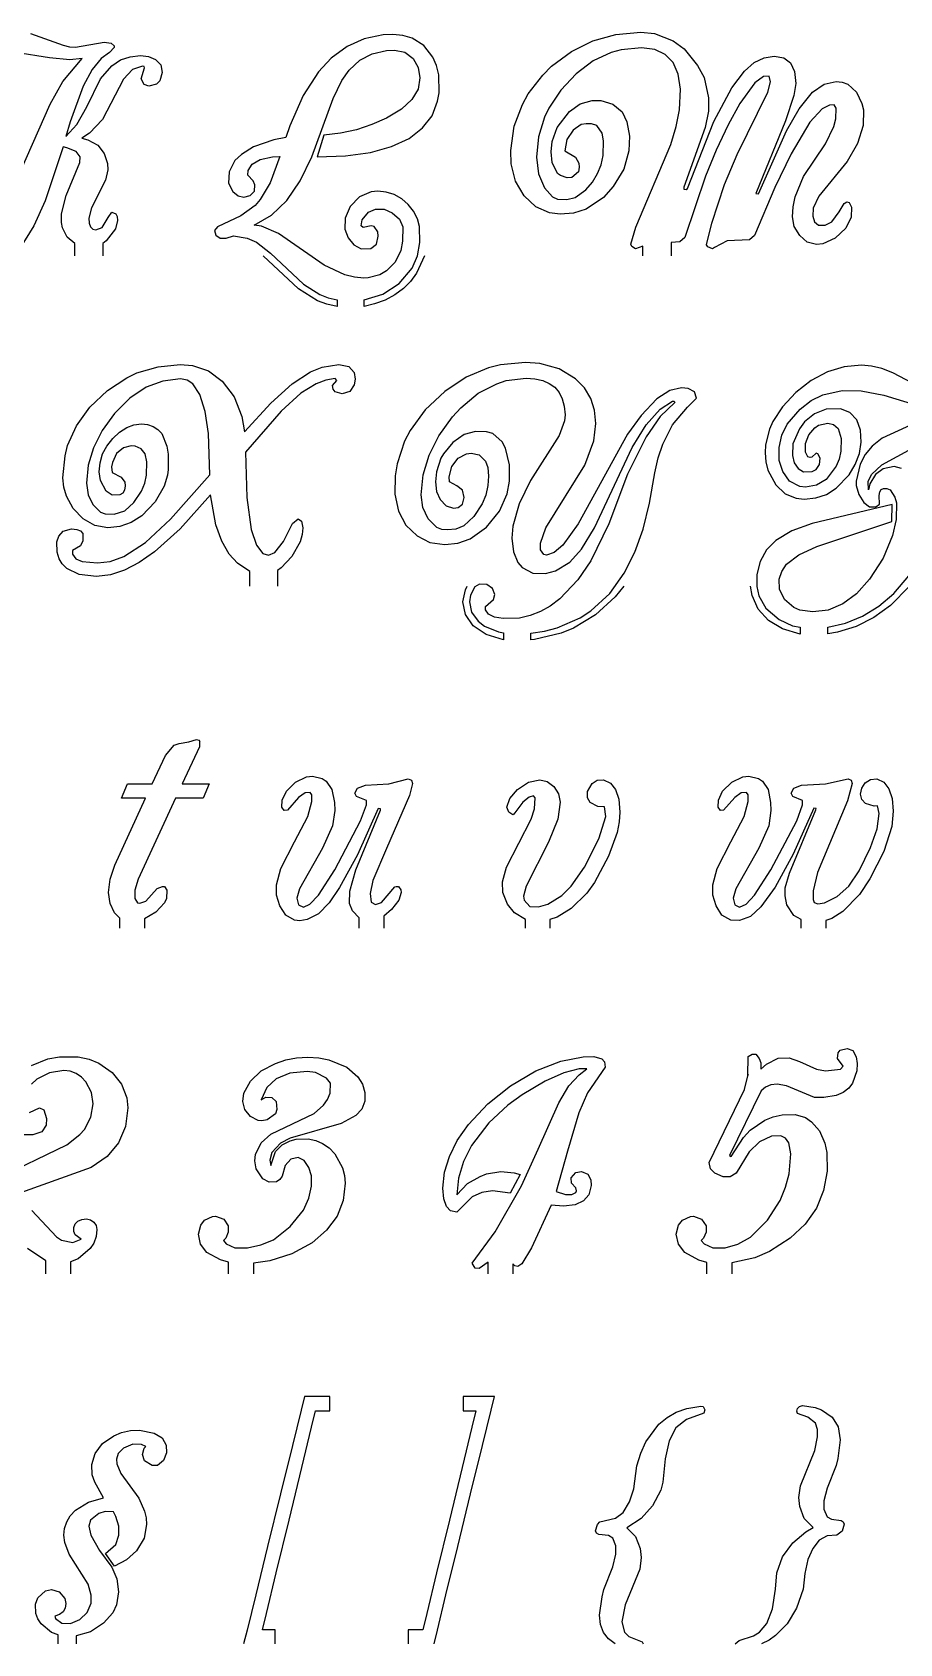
# Model space of a CAD drawing. Extents: x 759 to 2530, y -450 to 67.
# Drawn here: x 1947.9 to 2216.8, y -433.6 to 65.7 of the extents above; entities that cross this region are included whole.
import ezdxf

# ---------------------------------------------------------------- set-up
doc = ezdxf.new("R2010")
doc.units = 0
doc.header["$LTSCALE"] = 10.11836
doc.header["$MEASUREMENT"] = 0

msp = doc.modelspace()

# ---------------------------------------------------------------- linework, layer by layer
at = {"linetype": 'Continuous'}
for points in [[(1947.379566, 65.263422), (1957.497926, 61.620812), (1959.521598, 61.114894), (1961.342902, 61.013711), (1970.247059, 62.632648), (1972.371915, 62.329098), (1973.282567, 61.418445), (1973.282567, 60.912527), (1971.865997, 59.394773), (1969.336407, 57.573468), (1966.503266, 54.133226), (1963.771309, 48.972862), (1959.723965, 37.94385), (1958.307394, 33.390588), (1961.747637, 37.033198), (1964.884328, 42.598296), (1969.13404, 51.198902), (1972.574282, 55.246246), (1975.306239, 57.06755), (1978.240564, 58.079386), (1981.478439, 58.484121), (1984.008029, 58.18057), (1986.132884, 57.269918), (1987.751822, 55.549796), (1988.156556, 53.222574), (1987.448271, 50.5918), (1986.436435, 49.579964), (1984.109212, 48.972862), (1982.591458, 49.47878), (1981.680806, 51.198902), (1982.692642, 54.639144), (1982.591458, 55.043878), (1982.08554, 55.145062), (1979.050032, 54.133226), (1976.216892, 51.097718), (1969.741141, 38.652135), (1965.693797, 34.402424), (1963.265391, 32.88467), (1965.187879, 32.378752), (1968.223387, 30.658631), (1970.247059, 28.129041), (1971.258895, 24.992349), (1971.360079, 23.069861), (1970.651794, 19.831986), (1966.300899, 11.23138), (1965.49143, 8.094688), (1965.592614, 6.47575), (1965.997348, 5.362731), (1966.705633, 4.654446), (1967.616286, 4.452078), (1969.639958, 5.160364), (1971.461262, 8.297055), (1972.574282, 9.915993), (1973.889669, 9.410075), (1974.294403, 8.600606), (1974.395587, 7.386403), (1973.788485, 4.755629), (1970.854161, 1.011836), (1969.842325, 0.202367), (1969.842325, -3.64261)], [(2069.508171, -3.64261), (2066.978581, -9.00534), (2065.157276, -11.53493), (2063.03242, -13.76097), (2060.300463, -15.683458), (2057.264955, -17.302396), (2054.02708, -18.516599), (2050.789205, -19.326068), (2050.789205, -17.201212), (2056.55667, -15.481091), (2061.61585, -12.142032), (2065.663194, -7.386403), (2067.282132, -3.64261), (2068.0916, 0.505918), (2067.990417, 5.463914), (2067.282132, 7.892321), (2066.067928, 10.219544), (2064.448991, 12.344399), (2062.425319, 14.06452), (2060.098096, 15.379907), (2057.66969, 16.088192), (2055.038916, 16.391743), (2053.015244, 16.189376), (2049.372634, 14.671622), (2046.43831, 11.636114), (2044.920556, 8.094688), (2044.819372, 4.654446), (2045.831208, 2.023672), (2047.55133, -0.202367), (2049.878552, -1.41657), (2052.91406, -1.315387), (2054.634182, 0), (2055.1401, 2.52959), (2055.038916, 3.844977), (2053.925896, 5.463914), (2053.015244, 5.666282), (2050.485654, 5.160364), (2049.878552, 5.666282), (2050.182103, 7.58877), (2052.104592, 9.915993), (2054.330631, 10.826645), (2056.961404, 10.826645), (2059.490994, 9.713626), (2061.717034, 7.791137), (2062.830053, 5.362731), (2062.72887, 0.910652), (2062.121768, -1.922488), (2060.401647, -5.565098), (2057.770873, -8.297055), (2055.646018, -9.511258), (2052.003408, -10.421911), (2050.688021, -10.523094), (2047.85488, -10.219544), (2044.819372, -9.511258), (2038.444806, -6.47575), (2024.279102, 3.339059), (2019.017554, 5.565098), (2016.690332, 5.868649), (2022.053062, 9.00534), (2026.808692, 13.558602), (2030.957219, 19.629618), (2034.599829, 27.117205), (2041.176763, 45.127886), (2043.90872, 50.692984), (2046.134759, 53.930859), (2049.473818, 56.966367), (2053.318795, 58.990039), (2057.770873, 60.001875), (2060.19928, 60.103058), (2063.437155, 59.495957), (2065.966745, 57.573468), (2067.585682, 54.740328), (2068.0916, 51.502452), (2067.484499, 48.06221), (2065.56201, 44.824335), (2062.324135, 41.788827), (2057.770873, 39.05687), (2053.217611, 37.033198), (2048.461982, 35.41426), (2043.503986, 34.402424), (2038.343622, 33.795322), (2036.218766, 27.117205), (2045.02174, 27.420756), (2052.812877, 28.432592), (2059.288627, 30.253896), (2064.752542, 32.783486), (2068.901069, 36.021362), (2071.835394, 39.765155), (2073.555515, 44.318417), (2074.061433, 46.848007), (2073.960249, 52.514288), (2073.251964, 55.347429), (2072.037761, 57.978203), (2069.305804, 61.519629), (2065.663194, 63.846852), (2062.830053, 64.65632), (2059.693362, 64.959871), (2056.657854, 64.858688), (2050.789205, 63.644484), (2045.527658, 61.216078), (2040.569661, 57.674652), (2036.623501, 53.424941), (2031.867872, 46.038538), (2027.719344, 36.628463), (2026.505141, 33.087037), (2022.761348, 32.378752), (2016.487964, 30.152713), (2012.744171, 27.82549), (2010.720499, 25.903002), (2009.000378, 22.462759), (2008.798011, 18.921333), (2010.113398, 16.29056), (2011.732335, 14.975173), (2013.55364, 14.570438), (2015.476128, 15.076356), (2016.791515, 16.391743), (2016.892699, 18.415415), (2016.386781, 19.629618), (2014.767843, 21.34974), (2014.869027, 22.867494), (2016.08323, 24.789982), (2018.61282, 26.206552), (2022.356613, 27.016021), (2024.683836, 27.218388), (2021.648328, 19.022517), (2018.61282, 13.862153), (2016.993882, 11.939665), (2012.541804, 8.802973), (2005.357768, 5.362731), (2004.447116, 4.249711), (2004.85185, 2.833141), (2006.167237, 1.922488), (2007.988542, 1.821305), (2010.315765, 2.630774), (2014.565476, 1.922488), (2017.398617, 0.607102), (2021.749512, -2.731957), (2031.969055, -12.344399), (2037.028235, -15.582274), (2039.659009, -16.59411), (2042.390966, -17.201212), (2042.390966, -19.326068), (2039.254274, -18.617782), (2036.31995, -17.504763), (2030.451301, -13.862153), (2019.523472, -3.64261)], [(2137.199999, -3.64261), (2137.199999, -0.607102), (2134.872776, -1.41657), (2133.759757, -0.708285), (2133.456206, 0), (2134.97396, 5.261547), (2145.800605, 30.860998), (2147.520726, 36.426096), (2148.532562, 41.58646), (2148.836113, 48.06221), (2148.127828, 52.716656), (2146.50889, 56.258082), (2144.080484, 58.787672), (2140.842609, 60.305426), (2136.694081, 60.811344), (2130.420698, 60.204242), (2127.38519, 59.394773), (2121.718908, 56.764), (2116.457361, 52.817839), (2111.701732, 47.758659), (2108.059122, 42.193561), (2106.642552, 39.36042), (2104.821247, 33.289404), (2104.214146, 26.914838), (2104.821247, 21.754474), (2106.642552, 17.504763), (2109.172142, 14.671622), (2110.689896, 13.963337), (2113.62422, 13.862153), (2116.15381, 14.469255), (2119.492869, 16.796478), (2121.516541, 19.224884), (2123.135479, 21.855658), (2124.248498, 24.587615), (2124.8556, 27.521939), (2124.956784, 31.974018), (2124.552049, 34.402424), (2122.933112, 36.729647), (2121.21299, 37.336748), (2119.594053, 37.336748), (2118.076299, 37.033198), (2115.546709, 35.313076), (2113.62422, 32.479936), (2113.017119, 28.93851), (2116.254994, 26.914838), (2117.368014, 25.093533), (2117.469197, 23.87933), (2117.26683, 22.462759), (2115.141974, 20.641454), (2113.725404, 20.540271), (2111.600548, 21.248556), (2110.689896, 21.855658), (2109.070958, 25.2959), (2108.767408, 28.634959), (2109.070958, 31.77165), (2110.588712, 36.122545), (2114.433689, 41.080542), (2117.772748, 43.508948), (2121.415358, 44.520784), (2124.147315, 44.520784), (2127.891108, 43.407764), (2130.724249, 40.979358), (2132.242003, 37.94385), (2133.051472, 33.491772), (2132.849104, 28.93851), (2131.230167, 23.272228), (2127.992292, 17.909497), (2124.956784, 14.469255), (2119.594053, 10.826645), (2115.647892, 9.612442), (2111.499365, 9.308891), (2108.26149, 9.713626), (2104.011778, 11.53493), (2100.369169, 14.975173), (2097.738395, 19.528435), (2096.321825, 24.891166), (2096.220641, 29.039693), (2097.333661, 36.52728), (2099.863251, 43.306581), (2101.583372, 46.544456), (2106.136634, 52.413105), (2108.868591, 55.145062), (2115.040791, 59.698324), (2121.617725, 63.037383), (2128.80176, 64.959871), (2136.491714, 65.668156), (2140.741425, 65.263422), (2146.50889, 63.037383), (2149.949133, 60.507793), (2154.09766, 55.347429), (2156.121332, 51.603636), (2157.537903, 45.330253), (2157.537903, 41.181725), (2156.424883, 36.122545), (2149.847949, 17.70713), (2149.847949, 17.100028), (2150.556234, 16.897661), (2150.960969, 17.302396), (2159.15684, 38.045034), (2164.721938, 48.466944), (2168.668099, 53.627308), (2171.703607, 56.258082), (2174.739115, 57.775836), (2177.875806, 58.281754), (2180.810131, 57.775836), (2182.934986, 56.156898), (2184.14919, 53.526124), (2184.553924, 49.782331), (2183.946822, 46.038538), (2181.417232, 38.247401), (2172.209525, 15.683458), (2173.018994, 15.582274), (2181.720783, 35.110709), (2185.56576, 41.89001), (2189.714288, 47.050374), (2193.356897, 49.579964), (2197.10069, 50.389433), (2198.921995, 50.187066), (2200.642116, 49.579964), (2203.374074, 47.050374), (2204.993011, 43.610132), (2205.498929, 41.58646), (2205.397746, 36.729647), (2203.677624, 31.164549), (2200.439749, 25.599451), (2191.73796, 14.873989), (2189.916655, 11.130196), (2189.815471, 8.70179), (2190.321389, 6.880485), (2191.636776, 5.868649), (2193.660448, 5.868649), (2195.68412, 6.880485), (2198.011343, 10.017176), (2199.529097, 12.64795), (2200.338566, 13.153868), (2201.046851, 12.951501), (2201.85632, 11.433747), (2201.755136, 8.398239), (2200.035015, 4.957996), (2196.79714, 1.821305), (2192.952163, 0.101184), (2190.928491, -0.101184), (2188.09535, 0.607102), (2185.768127, 2.731957), (2184.048006, 5.463914), (2183.542088, 8.499422), (2183.744455, 11.53493), (2184.351557, 14.671622), (2186.98233, 20.945005), (2193.761632, 31.063365), (2196.392405, 36.426096), (2196.999507, 38.854502), (2197.10069, 42.092378), (2196.493589, 43.205397), (2194.975835, 43.104214), (2192.749796, 41.89001), (2188.904819, 37.842666), (2183.137354, 28.027857), (2178.078174, 17.605946), (2171.80479, 2.731957), (2170.185853, 1.315387), (2163.305368, 1.011836), (2159.359208, -1.011836), (2158.752106, -1.41657), (2157.335536, -0.809469), (2156.930801, -0.202367), (2158.549739, 6.47575), (2162.495899, 18.516599), (2166.340876, 27.82549), (2175.852134, 47.050374), (2176.762787, 50.288249), (2176.256869, 52.00837), (2174.536748, 51.907187), (2171.905974, 49.984698), (2167.251528, 43.610132), (2163.608919, 36.932014), (2159.865126, 29.140877), (2156.526067, 21.046189), (2150.1515, 2.124856), (2148.633746, 0.708285), (2145.901789, 0.505918), (2145.901789, -3.64261)], [(1944.546425, 23.069861), (1953.450582, 43.407764), (1957.396742, 50.389433), (1963.366574, 57.573468), (1959.622781, 57.06755), (1953.248214, 57.775836), (1942.826304, 59.394773)], [(1961.140535, -3.64261), (1961.140535, 0.202367), (1958.813312, 2.226039), (1957.295558, 5.05918), (1956.992008, 6.678118), (1956.992008, 9.410075), (1958.408578, 15.076356), (1962.658289, 25.2959), (1962.759473, 27.117205), (1961.54527, 28.736142), (1958.712129, 29.849162), (1957.497926, 30.152713), (1951.932828, 13.457419), (1948.391402, 5.666282), (1943.939323, -1.618938)], [(2015.374945, -105.939229), (2015.374945, -101.385967), (2011.529968, -98.856377), (2009.000378, -96.023236), (2006.673155, -91.975892), (2004.85185, -86.916712), (2003.232913, -77.607821), (1993.822838, -88.130916), (1985.829334, -95.314951), (1981.073704, -98.65401), (1976.520442, -100.981233), (1972.169548, -102.397803), (1967.818653, -102.903721), (1962.455922, -102.29662), (1958.610945, -100.475315), (1957.194375, -99.058744), (1956.283722, -97.439807), (1955.676621, -95.416135), (1955.575437, -92.17826), (1956.182539, -90.458138), (1957.497926, -88.940384), (1960.128699, -88.130916), (1961.747637, -88.333283), (1962.860656, -88.839201), (1963.568942, -89.64867), (1963.670125, -91.874709), (1962.860656, -93.392463), (1960.43225, -94.910217), (1960.43225, -96.023236), (1961.444086, -97.439807), (1963.366574, -98.249276), (1968.122204, -98.755194), (1972.068364, -98.249276), (1976.318075, -96.731522), (1982.996193, -92.380627), (1990.78733, -85.196591), (2002.929362, -71.435622), (2002.524628, -58.686488), (2001.512792, -51.806003), (1999.893854, -46.544456), (1997.667815, -43.306581), (1995.947694, -42.092378), (1993.924022, -41.687643), (1988.460107, -42.395928), (1983.19856, -44.318417), (1978.13938, -47.657476), (1973.484934, -52.413105), (1969.639958, -57.674652), (1966.908, -63.037383), (1965.289063, -68.501297), (1964.783145, -74.066395), (1965.289063, -77.607821), (1966.705633, -80.643329), (1969.13404, -82.970552), (1970.55061, -83.577654), (1973.282567, -83.678837), (1976.621626, -82.565818), (1979.454767, -80.036228), (1981.78199, -76.494802), (1982.793826, -74.066395), (1983.400927, -71.536805), (1983.502111, -67.388278), (1982.895009, -64.959871), (1981.680806, -63.340934), (1979.859501, -62.531465), (1978.645298, -62.430281), (1976.216892, -63.037383), (1974.092036, -64.858688), (1972.776649, -67.590645), (1972.473098, -69.007215), (1972.675466, -70.727336), (1975.508606, -72.143907), (1976.621626, -73.762844), (1976.72281, -74.875864), (1976.520442, -76.191251), (1976.014524, -77.101903), (1975.103872, -77.607821), (1972.675466, -77.709005), (1970.854161, -76.494802), (1969.13404, -73.155743), (1968.729305, -70.524969), (1969.032856, -67.691828), (1969.741141, -64.959871), (1971.056528, -62.531465), (1972.877833, -60.204242), (1975.002688, -58.18057), (1977.228728, -56.764), (1979.454767, -55.954531), (1981.78199, -55.65098), (1983.704478, -55.853347), (1985.424599, -56.460449), (1986.84117, -57.371101), (1988.055373, -58.686488), (1989.67431, -62.531465), (1990.079045, -65.061055), (1990.079045, -69.816684), (1989.876678, -71.536805), (1988.864842, -74.977048), (1986.031701, -79.83386), (1981.883173, -84.184755), (1978.645298, -86.208427), (1975.103872, -87.42263), (1971.360079, -87.827365), (1967.312735, -87.11908), (1963.771309, -85.095408), (1960.634617, -81.857532), (1958.509762, -78.012556), (1957.700293, -75.280598), (1957.396742, -72.346274), (1958.105027, -65.566973), (1958.914496, -62.329098), (1961.646453, -56.258082), (1965.794981, -50.490616), (1971.258895, -45.330253), (1977.228728, -41.384092), (1980.365419, -39.866338), (1986.942353, -37.94385), (1993.822838, -37.235565), (1997.566631, -37.539116), (2002.524628, -39.259237), (2006.774339, -42.395928), (2010.518132, -47.252741), (2012.845355, -53.323757), (2013.756007, -58.079386), (2021.850695, -49.276413), (2028.528813, -43.306581), (2034.195094, -39.562788), (2037.837704, -38.045034), (2042.998068, -37.235565), (2046.033576, -37.842666), (2047.753697, -39.765155), (2048.057248, -41.788827), (2047.753697, -43.610132), (2046.337126, -45.633804), (2044.009904, -46.342089), (2041.783864, -45.734987), (2041.176763, -44.925518), (2040.974396, -43.812499), (2042.289782, -42.193561), (2041.783864, -41.58646), (2038.950724, -42.092378), (2035.915216, -43.205397), (2031.159586, -46.139722), (2025.08857, -51.70482), (2014.059558, -64.453953), (2014.464292, -78.41729), (2015.779679, -88.333283), (2017.398617, -93.190096), (2019.422289, -95.820869), (2021.14241, -96.326787), (2023.166082, -95.517318), (2025.796856, -92.077076), (2028.629996, -86.511978), (2030.350118, -85.095408), (2031.361954, -85.803693), (2031.766688, -87.827365), (2031.564321, -89.95222), (2030.957219, -92.17826), (2028.427629, -96.731522), (2025.08857, -100.272948), (2023.975551, -101.082416), (2023.975551, -105.939229)], [(2131.230167, -105.939229), (2128.599393, -109.278288), (2122.528377, -114.843386), (2115.647892, -118.991914), (2111.802916, -120.509668), (2103.607044, -122.432156), (2102.494024, -122.53334), (2102.494024, -120.509668), (2106.642552, -119.902566), (2110.588712, -118.89073), (2117.772748, -115.754038), (2121.010623, -113.629183), (2126.879272, -108.165268), (2131.33135, -101.891885), (2134.670409, -95.416135), (2137.301183, -88.232099), (2139.223671, -80.238595), (2140.842609, -70.82852), (2141.955628, -66.174074), (2143.372199, -61.924363), (2146.306523, -55.954531), (2150.960969, -50.490616), (2153.79411, -47.657476), (2153.187008, -45.734987), (2151.163336, -44.723151), (2149.139664, -44.520784), (2145.497054, -45.330253), (2141.44971, -47.859843), (2136.592898, -53.020206), (2132.44437, -58.888855), (2117.165646, -86.613162), (2112.410017, -93.190096), (2109.67806, -95.517318), (2107.350837, -96.326787), (2106.440185, -96.12442), (2105.428349, -94.70785), (2105.428349, -92.582994), (2107.14847, -87.827365), (2119.189318, -68.501297), (2122.022459, -60.912527), (2122.629561, -55.549796), (2122.224826, -51.401269), (2121.010623, -47.758659), (2119.088135, -44.520784), (2116.254994, -41.687643), (2111.195814, -38.652135), (2105.225982, -36.932014), (2100.773903, -36.628463), (2093.08395, -37.336748), (2089.340156, -38.247401), (2082.358488, -41.181725), (2075.781554, -45.633804), (2069.710538, -51.300085), (2065.056092, -57.674652), (2063.335971, -61.013711), (2061.008748, -67.995379), (2060.401647, -71.739172), (2060.300463, -77.405454), (2061.413483, -82.667001), (2063.740706, -87.017896), (2067.180948, -90.356955), (2071.127108, -92.380627), (2075.781554, -92.987728), (2079.828898, -92.582994), (2083.673875, -91.267607), (2088.733055, -87.624998), (2092.780399, -82.667001), (2095.107622, -77.30427), (2095.815907, -73.459294), (2095.815907, -68.29893), (2094.601704, -63.138566), (2093.589868, -61.216078), (2090.655543, -58.686488), (2088.733055, -58.079386), (2085.292812, -57.978203), (2081.751386, -58.990039), (2078.311144, -61.418445), (2075.37682, -64.959871), (2074.567351, -66.275258), (2073.251964, -70.524969), (2072.948413, -73.661661), (2073.251964, -76.595985), (2074.364984, -79.125575), (2076.186288, -81.048064), (2078.513511, -81.756349), (2079.930082, -81.553982), (2081.245468, -80.542146), (2081.751386, -78.41729), (2081.245468, -76.191251), (2079.525347, -74.875864), (2077.198124, -73.661661), (2077.096941, -72.042723), (2078.007593, -68.906032), (2079.930082, -66.275258), (2082.560855, -64.959871), (2083.977426, -64.757504), (2086.405832, -65.263422), (2088.429504, -67.18591), (2089.137789, -69.209582), (2089.340156, -71.840356), (2089.137789, -74.77468), (2088.530688, -77.709005), (2087.417668, -80.440962), (2084.786894, -84.387122), (2081.650203, -87.220263), (2079.221796, -88.232099), (2076.591023, -88.53565), (2074.870902, -88.333283), (2073.353148, -87.726181), (2070.62119, -85.095408), (2069.002253, -81.553982), (2068.496335, -77.607821), (2069.103436, -71.435622), (2070.924741, -65.364606), (2073.960249, -59.394773), (2078.20996, -53.526124), (2080.73955, -50.692984), (2086.102281, -46.139722), (2091.869746, -43.205397), (2094.804071, -42.193561), (2100.97627, -41.485276), (2103.708228, -41.687643), (2106.136634, -42.193561), (2108.160306, -43.104214), (2109.880427, -44.318417), (2111.195814, -45.937354), (2112.20765, -47.859843), (2112.814752, -50.187066), (2113.118302, -52.817839), (2112.915935, -54.740328), (2111.195814, -59.29359), (2102.392841, -73.155743), (2098.851415, -80.440962), (2096.827743, -87.321447), (2096.524192, -91.06524), (2097.03011, -95.314951), (2098.44668, -98.65401), (2099.762067, -100.171764), (2103.101126, -101.891885), (2106.946103, -101.993069), (2110.082794, -101.1836), (2114.534873, -98.451643), (2118.177482, -94.505482), (2122.224826, -87.827365), (2133.86094, -62.936199), (2138.211835, -55.954531), (2142.56273, -51.097718), (2146.306523, -48.669312), (2146.913625, -48.669312), (2147.115992, -49.074046), (2142.56273, -53.424941), (2138.211835, -59.698324), (2132.44437, -71.233254), (2126.575721, -86.613162), (2121.010623, -98.046908), (2116.963279, -104.016741), (2111.398181, -109.88539), (2108.463857, -112.111429), (2105.428349, -113.83155), (2102.291657, -115.045753), (2098.952598, -115.855222), (2093.893418, -115.956406), (2091.161461, -115.551671), (2089.340156, -114.641019), (2088.429504, -113.224448), (2088.429504, -112.212612), (2090.85791, -110.087757), (2091.262645, -108.468819), (2090.55436, -106.647514), (2088.834238, -105.433311), (2086.507016, -105.332128), (2085.090445, -106.141596), (2083.775058, -108.77237), (2083.471508, -110.796042), (2084.078609, -114.033917), (2086.102281, -116.765874), (2088.125953, -118.283628), (2092.476848, -120.104933), (2093.994602, -120.408484), (2093.994602, -122.53334), (2088.631871, -120.914402), (2084.584527, -118.182445), (2082.156121, -114.742202), (2081.346652, -110.796042), (2082.156121, -107.052249), (2082.763222, -105.939229)], [(2222.902508, -44.217233), (2214.605453, -39.866338), (2211.266394, -38.550952), (2208.028519, -37.741483), (2204.891828, -37.437932), (2199.529097, -37.94385), (2194.368733, -39.562788), (2189.309553, -42.193561), (2184.553924, -45.937354), (2180.405396, -50.389433), (2177.471072, -54.942695), (2176.358052, -57.269918), (2175.143849, -62.12673), (2175.042666, -64.65632), (2175.245033, -67.388278), (2175.852134, -70.019051), (2178.381724, -74.572313), (2181.214865, -77.30427), (2184.655108, -78.720841), (2187.184698, -79.024392), (2190.726124, -78.619657), (2194.065182, -77.506638), (2197.10069, -75.584149), (2201.046851, -71.435622), (2202.969339, -68.197746), (2204.284726, -64.858688), (2204.790644, -61.317262), (2204.588277, -57.573468), (2203.475257, -54.436777), (2201.350402, -52.109554), (2198.416077, -50.996534), (2193.963999, -51.097718), (2190.321389, -52.514288), (2187.285881, -55.043878), (2185.666944, -57.168734), (2183.643272, -61.82318), (2183.542088, -65.465789), (2184.048006, -67.691828), (2185.262209, -69.513133), (2186.98233, -70.524969), (2189.613104, -70.423786), (2190.827307, -69.816684), (2191.940327, -68.197746), (2192.142694, -66.275258), (2191.434409, -64.959871), (2190.827307, -64.757504), (2189.51192, -65.971707), (2189.006002, -66.072891), (2188.297717, -65.870524), (2187.589432, -64.453953), (2187.589432, -61.721996), (2188.601268, -59.091222), (2190.422573, -56.865183), (2191.636776, -56.055714), (2194.469917, -55.448613), (2196.291222, -55.853347), (2197.707792, -57.06755), (2198.618444, -60.204242), (2198.517261, -64.150402), (2198.011343, -66.578809), (2197.10069, -68.804848), (2193.963999, -72.852192), (2190.928491, -74.673497), (2187.589432, -75.280598), (2185.768127, -75.078231), (2182.631436, -73.459294), (2180.50658, -70.423786), (2179.39356, -66.983543), (2179.39356, -62.936199), (2180.203029, -59.192406), (2181.92315, -55.752164), (2185.869311, -51.097718), (2189.309553, -48.466944), (2192.952163, -46.64564), (2198.921995, -45.330253), (2204.790644, -45.431436), (2211.873496, -46.746823), (2221.688305, -49.782331)], [(2227.354587, -52.716656), (2211.367578, -60.103058), (2208.230886, -62.531465), (2206.004847, -65.162238), (2204.487093, -68.096563), (2203.27289, -73.35811), (2203.27289, -74.77468), (2204.082359, -77.506638), (2205.600113, -80.036228), (2207.421418, -81.351614), (2209.343906, -81.351614), (2210.456926, -80.542146), (2210.355742, -77.810188), (2210.558109, -76.697169), (2211.064027, -75.988884), (2211.772312, -75.685333), (2212.784148, -75.685333), (2213.795984, -76.090067), (2215.212555, -78.316106), (2215.718473, -80.137411), (2215.617289, -85.297775), (2214.50427, -90.255771), (2211.671129, -97.23744), (2207.421418, -103.814374), (2203.374074, -108.266452), (2199.124362, -111.403144), (2194.5711, -113.325632), (2189.815471, -113.932734), (2185.768127, -113.325632), (2183.946822, -112.516163), (2181.012498, -110.087757), (2179.494744, -106.849882), (2179.39356, -103.814374), (2180.203029, -101.385967), (2181.720783, -99.159928), (2185.464576, -96.225604), (2191.029674, -93.696014), (2214.301902, -85.904876), (2214.403086, -80.643329), (2189.613104, -86.511978), (2183.339721, -88.839201), (2178.381724, -91.773525), (2175.4474, -94.70785), (2173.524912, -98.249276), (2172.513076, -102.29662), (2172.513076, -106.040413), (2173.120177, -108.974737), (2175.245033, -112.71853), (2179.39356, -116.259956), (2183.542088, -118.182445), (2185.869311, -118.688363), (2185.869311, -120.813218), (2180.405396, -119.194281), (2176.054502, -116.563507), (2172.91781, -113.022081), (2170.995322, -108.873554), (2170.489404, -105.939229)], [(2217.33741, -69.513133), (2215.010188, -68.906032), (2211.671129, -69.614317), (2209.242722, -71.334438), (2207.522601, -74.268762), (2207.117867, -76.090067), (2207.016683, -73.560477), (2208.028519, -71.334438), (2211.266394, -68.29893), (2229.074708, -58.686488)], [(2219.765817, -105.939229), (2213.897168, -111.909062), (2208.736804, -115.652855), (2203.27289, -118.384812), (2197.505425, -120.206117), (2194.469917, -120.712035), (2194.469917, -118.587179), (2199.933831, -117.372976), (2205.195378, -115.24812), (2210.254558, -112.111429), (2214.909004, -108.165268), (2219.56345, -102.701354)], [(1975.103872, -211.878458), (1975.103872, -208.741767), (1973.383751, -207.122829), (1972.068364, -204.289688), (1971.562446, -200.849446), (1972.068364, -196.700918), (1973.586118, -192.350024), (1982.996193, -171.607386), (1975.60979, -171.607386), (1977.431095, -167.155307), (1985.121048, -167.155307), (1989.269576, -158.352334), (1991.90035, -155.215642), (1993.519287, -154.709724), (1996.453612, -154.203806), (1998.882018, -153.394338), (1999.590303, -153.596705), (1999.893854, -154.102623), (1999.79267, -154.102623), (1999.79267, -155.72156), (1994.42994, -167.155307), (2002.726995, -167.155307), (2000.90569, -171.607386), (1992.305084, -171.607386), (1980.770154, -196.700918), (1979.758318, -200.141161), (1979.758318, -202.670751), (1980.567786, -203.986138), (1981.276072, -204.188505), (1983.097376, -203.48022), (1986.638802, -199.635243), (1988.25774, -198.926958), (1988.966025, -199.028141), (1989.67431, -200.141161), (1989.573127, -202.670751), (1988.966025, -204.087321), (1986.234068, -206.920462), (1982.692642, -208.944134), (1982.692642, -211.878458)], [(2049.271451, -211.878458), (2049.271451, -208.640583), (2047.146595, -206.515728), (2046.235943, -204.289688), (2046.337126, -200.444712), (2048.259615, -193.766594), (2055.848385, -175.351179), (2055.848385, -174.946444), (2055.1401, -174.845261), (2048.765533, -189.213332), (2043.200435, -199.331692), (2039.96256, -204.087321), (2036.623501, -207.42638), (2033.183258, -209.247685), (2030.856036, -209.652419), (2029.237098, -209.450052), (2026.505141, -207.831114), (2024.683836, -204.997974), (2023.672, -201.658915), (2023.672, -198.42104), (2024.987387, -193.36186), (2029.237098, -185.165988), (2033.385626, -177.273667), (2034.599829, -172.619222), (2034.599829, -170.59555), (2034.093911, -169.887264), (2032.474973, -169.988448), (2030.451301, -171.405018), (2027.011059, -175.351179), (2025.999223, -175.452362), (2025.290938, -174.440526), (2025.392121, -172.214487), (2026.707508, -169.48253), (2029.540649, -166.649389), (2032.980891, -165.030452), (2034.802196, -164.828084), (2037.837704, -165.53637), (2039.051907, -166.345838), (2040.772028, -168.976612), (2041.581497, -172.922772), (2041.682681, -175.452362), (2040.974396, -180.207992), (2037.938888, -187.088476), (2030.754852, -199.736426), (2029.945383, -202.569567), (2030.451301, -204.694423), (2031.969055, -205.402708), (2033.992727, -204.492056), (2036.623501, -201.658915), (2041.682681, -193.766594), (2049.676185, -178.589054), (2051.49749, -173.631058), (2051.49749, -172.315671), (2048.461982, -171.101468), (2047.956064, -170.089632), (2048.765533, -168.470694), (2051.193939, -167.560042), (2058.479158, -167.155307), (2064.448991, -165.637553), (2065.460827, -166.042288), (2065.764378, -167.054124), (2064.853725, -170.797917), (2057.770873, -187.18966), (2053.521162, -197.105653), (2052.61051, -201.152997), (2053.015244, -203.78377), (2054.330631, -204.593239), (2056.151936, -203.884954), (2060.300463, -199.129325), (2060.705198, -198.926958), (2061.413483, -199.028141), (2062.121768, -200.039977), (2062.222952, -200.849446), (2061.514666, -203.176669), (2059.288627, -206.110993), (2056.860221, -208.134665), (2056.860221, -211.878458)], [(2100.773903, -211.878458), (2100.773903, -209.247685), (2097.434844, -207.122829), (2095.208805, -204.492056), (2093.792235, -200.849446), (2093.691051, -197.510387), (2094.905254, -192.957125), (2098.750231, -185.570722), (2102.595208, -178.083136), (2103.607044, -174.946444), (2103.809411, -171.506202), (2103.303493, -170.8991), (2101.886923, -171.303835), (2099.964434, -172.821589), (2097.232477, -176.565382), (2096.827743, -176.767749), (2095.61354, -175.95828), (2095.006438, -174.440526), (2095.91709, -171.708569), (2098.345497, -168.875428), (2101.684556, -166.649389), (2105.225982, -165.941104), (2107.553204, -166.447022), (2109.576876, -167.964776), (2110.993447, -170.291999), (2111.499365, -172.821589), (2110.79108, -178.083136), (2107.957939, -185.267172), (2100.97627, -198.825774), (2100.166802, -201.962466), (2100.369169, -203.176669), (2102.08929, -205.200341), (2104.821247, -205.301524), (2107.755572, -204.492056), (2112.005283, -201.760098), (2114.939607, -198.825774), (2119.088135, -192.957125), (2123.540213, -184.255336), (2125.665069, -177.273667), (2125.260334, -174.339343), (2123.236662, -174.238159), (2120.808256, -172.922772), (2119.998787, -171.506202), (2119.998787, -169.583714), (2121.415358, -167.054124), (2123.034295, -166.042288), (2124.956784, -165.941104), (2127.182823, -166.95294), (2128.700577, -168.875428), (2129.712413, -171.910936), (2130.015964, -175.95828), (2129.813596, -178.993788), (2129.206495, -182.231664), (2126.474538, -189.618066), (2122.224826, -197.712754), (2119.79642, -201.051813), (2114.939607, -205.807442), (2110.588712, -208.438216), (2108.362673, -209.247685), (2108.362673, -211.878458)], [(2186.172862, -211.878458), (2186.172862, -209.247685), (2183.946822, -207.932298), (2181.821967, -204.694423), (2181.214865, -201.861282), (2181.214865, -199.432876), (2182.631436, -194.879614), (2190.726124, -175.249995), (2190.827307, -174.845261), (2190.119022, -174.744077), (2183.744455, -189.010965), (2178.179357, -199.230508), (2173.727279, -205.301524), (2170.489404, -208.235849), (2167.150345, -209.551236), (2164.418388, -209.450052), (2161.68643, -207.831114), (2159.865126, -204.997974), (2158.85329, -201.658915), (2158.85329, -198.42104), (2160.168676, -193.36186), (2164.418388, -185.165988), (2168.566915, -177.273667), (2169.781118, -172.619222), (2169.781118, -170.59555), (2169.2752, -169.887264), (2167.656263, -169.988448), (2165.632591, -171.405018), (2162.192348, -175.351179), (2161.180512, -175.452362), (2160.472227, -174.440526), (2160.573411, -172.214487), (2161.888798, -169.48253), (2164.721938, -166.649389), (2168.162181, -165.030452), (2169.983486, -164.828084), (2173.018994, -165.53637), (2174.233197, -166.345838), (2175.953318, -168.976612), (2176.762787, -172.922772), (2176.86397, -175.452362), (2176.155685, -180.207992), (2173.120177, -187.088476), (2165.936142, -199.736426), (2165.126673, -202.569567), (2165.632591, -204.694423), (2167.150345, -205.402708), (2169.174017, -204.492056), (2171.80479, -201.658915), (2176.86397, -193.766594), (2184.857475, -178.589054), (2186.67878, -173.631058), (2186.67878, -172.315671), (2183.643272, -171.101468), (2183.137354, -170.089632), (2183.946822, -168.470694), (2186.375229, -167.560042), (2193.761632, -167.155307), (2200.7433, -165.637553), (2201.755136, -166.042288), (2202.058687, -167.054124), (2200.540933, -172.416854), (2191.333225, -194.677246), (2189.916655, -200.343528), (2189.916655, -202.974302), (2190.220206, -203.884954), (2191.434409, -204.390872), (2193.458081, -203.986138), (2197.404241, -202.063649), (2200.945667, -198.825774), (2204.183542, -194.171328), (2207.724968, -186.886109), (2209.74864, -181.118644), (2210.355742, -176.363015), (2209.849824, -174.035792), (2208.837988, -174.136976), (2206.207214, -173.226323), (2204.993011, -172.01212), (2204.588277, -170.393182), (2204.993011, -168.470694), (2206.106031, -166.851756), (2207.724968, -165.83992), (2209.647457, -165.637553), (2211.873496, -166.649389), (2213.39125, -168.673061), (2214.403086, -171.708569), (2214.706637, -175.65473), (2214.301902, -180.410359), (2211.873496, -188.100312), (2207.522601, -196.599735), (2204.284726, -201.456548), (2199.124362, -206.718095), (2195.68412, -208.84295), (2193.862815, -209.551236), (2193.862815, -211.878458)], [(2157.031985, -318.930707), (2157.031985, -315.490465), (2154.502395, -314.78218), (2150.1515, -312.353773), (2148.229012, -309.824183), (2147.520726, -306.687492), (2148.229012, -303.854351), (2149.443215, -302.336597), (2151.972805, -301.223577), (2152.883457, -301.122394), (2155.311864, -302.033046), (2156.829618, -304.056718), (2156.829618, -306.08039), (2155.918965, -307.901695), (2155.21068, -308.60998), (2156.121332, -309.723), (2158.85329, -310.937203), (2162.698266, -310.937203), (2166.644427, -309.824183), (2170.489404, -307.598144), (2175.750951, -302.336597), (2179.697111, -296.265581), (2181.417232, -292.117053), (2182.530252, -287.968526), (2183.03617, -281.796326), (2182.429068, -278.356084), (2181.417232, -276.939513), (2179.899478, -276.231228), (2177.066338, -276.332412), (2173.322544, -278.052533), (2170.084669, -281.189224), (2166.037325, -287.766158), (2164.21602, -288.879178), (2162.091165, -288.879178), (2159.460391, -287.766158), (2158.145004, -286.450772), (2157.74027, -284.528283), (2168.668099, -261.863157), (2169.781118, -257.208711), (2169.679935, -257.512262), (2169.781118, -251.643613), (2170.995322, -250.935328), (2172.209525, -250.935328), (2173.221361, -252.250715), (2173.727279, -253.566102), (2173.727279, -255.589774), (2175.4474, -253.970836), (2179.09001, -252.149531), (2182.530252, -252.048348), (2185.666944, -253.161367), (2190.928491, -255.589774), (2193.761632, -256.095692), (2198.416077, -255.589774), (2199.225546, -254.679121), (2197.505425, -252.250715), (2197.707792, -250.530594), (2198.314894, -249.721125), (2200.439749, -249.114023), (2202.261054, -249.822308), (2203.27289, -251.744797), (2203.576441, -253.768469), (2203.475257, -256.095692), (2202.15987, -259.940668), (2200.945667, -261.458422), (2199.225546, -262.773809), (2197.10069, -263.684462), (2193.255714, -264.392747), (2190.321389, -264.291563), (2181.720783, -260.750137), (2178.786459, -260.244219), (2176.86397, -260.446586), (2175.143849, -261.154872), (2173.828462, -262.267891), (2164.013653, -282.302244), (2164.519571, -282.605795), (2168.364548, -276.737146), (2170.38822, -274.511107), (2174.941482, -271.374415), (2177.572256, -270.362579), (2180.304213, -269.755478), (2184.351557, -269.654294), (2187.589432, -270.564946), (2189.410737, -271.880333), (2191.940327, -274.713474), (2193.559264, -278.457267), (2194.166366, -281.391592), (2194.26755, -287.159057), (2193.15453, -293.128889), (2190.928491, -298.592804), (2187.488248, -303.5508), (2182.833803, -307.901695), (2176.459236, -312.050222), (2171.905974, -313.972711), (2164.721938, -315.591648), (2164.721938, -318.930707)], [(1947.683116, -254.476754), (1952.742296, -252.351898), (1956.384906, -251.744797), (1962.152371, -251.744797), (1965.592614, -252.453082), (1968.628122, -253.667285), (1972.675466, -256.60161), (1975.60979, -260.244219), (1977.228728, -264.49393), (1977.532278, -267.529438), (1976.823993, -273.296904), (1974.699138, -278.356084), (1971.157712, -282.605795), (1966.199715, -286.046037), (1941.713284, -294.84901)], [(2008.798011, -318.930707), (2008.798011, -315.389281), (2006.268421, -314.680996), (2002.01871, -312.353773), (2000.096221, -309.824183), (1999.48912, -306.687492), (2000.197405, -303.854351), (2001.310424, -302.336597), (2003.840014, -301.223577), (2004.750667, -301.122394), (2007.280257, -302.033046), (2008.696827, -304.056718), (2008.696827, -306.08039), (2007.887358, -307.901695), (2007.179073, -308.60998), (2007.988542, -309.723), (2010.720499, -310.937203), (2014.66666, -310.937203), (2018.815187, -310.02655), (2022.660164, -308.407613), (2027.921711, -304.259085), (2031.969055, -299.199905), (2033.689176, -295.557296), (2034.498645, -291.813502), (2034.498645, -288.575627), (2033.689176, -286.046037), (2032.171422, -283.819998), (2030.350118, -282.909346), (2028.124078, -283.415264), (2026.302774, -285.438936), (2025.392121, -288.676811), (2024.683836, -289.78983), (2023.672, -290.498116), (2021.344777, -290.599299), (2019.422289, -289.587463), (2017.297433, -286.450772), (2016.892699, -283.921182), (2017.095066, -281.998693), (2018.916371, -278.356084), (2021.850695, -275.72531), (2035.308114, -269.24956), (2038.242438, -266.71997), (2039.456642, -264.999848), (2040.26611, -262.976176), (2040.367294, -259.940668), (2039.153091, -258.321731), (2035.712848, -256.60161), (2033.183258, -256.298059), (2027.719344, -256.803977), (2023.570816, -258.524098), (2020.636492, -261.256055), (2018.916371, -265.101032), (2020.332941, -264.19038), (2022.154246, -264.392747), (2023.570816, -265.60695), (2023.773184, -268.035356), (2023.368449, -269.451927), (2020.737676, -271.273232), (2019.118738, -271.576782), (2017.904535, -271.475599), (2015.577312, -270.261396), (2013.857191, -268.035356), (2013.250089, -265.60695), (2013.55364, -262.976176), (2015.577312, -259.333567), (2018.916371, -256.095692), (2023.368449, -253.768469), (2026.505141, -252.655449), (2029.8442, -252.048348), (2033.385626, -251.84598), (2036.724684, -252.048348), (2039.861376, -252.655449), (2045.426474, -254.982672), (2048.866716, -257.916996), (2050.283287, -260.244219), (2050.991572, -262.773809), (2050.991572, -265.505766), (2050.08092, -267.934173), (2048.259615, -269.957845), (2043.706353, -272.386251), (2027.820528, -276.939513), (2024.886203, -278.457267), (2022.154246, -281.391592), (2021.547144, -283.718814), (2021.850695, -285.438936), (2023.368449, -281.088041), (2025.392121, -278.963185), (2027.921711, -277.748982), (2029.743016, -277.243064), (2033.486809, -277.14188), (2035.814032, -277.647798), (2037.938888, -278.558451), (2039.96256, -279.975021), (2041.682681, -281.796326), (2044.111087, -286.147221), (2044.718189, -288.474444), (2044.920556, -290.90285), (2044.313454, -296.265581), (2042.390966, -301.122394), (2039.153091, -305.473288), (2034.701012, -309.318265), (2028.427629, -312.758508), (2021.547144, -314.984547), (2016.487964, -315.692832), (2016.487964, -318.930707)], [(2089.238973, -318.930707), (2089.238973, -315.389281), (2086.405832, -317.31177), (2085.191629, -317.210586), (2084.280976, -315.692832), (2091.363828, -305.979206), (2099.5597, -291.712319), (2104.720064, -280.379756), (2111.09463, -266.011684), (2114.231322, -260.750137), (2117.469197, -257.309895), (2119.79642, -255.48859), (2117.469197, -255.48859), (2112.713568, -256.702793), (2106.844919, -259.232383), (2099.762067, -263.482094), (2095.309989, -266.71997), (2089.44134, -272.183884), (2084.078609, -279.165552), (2081.549019, -284.123549), (2080.031265, -289.283912), (2079.525347, -294.444276), (2082.864406, -291.004034), (2086.709383, -288.777994), (2088.733055, -287.968526), (2093.185133, -287.26024), (2097.333661, -287.664975), (2099.154966, -288.170893), (2096.018274, -293.938358), (2090.55436, -293.230073), (2087.316484, -293.735991), (2084.280976, -295.152561), (2079.525347, -299.90819), (2077.602859, -299.402272), (2076.287472, -298.086886), (2075.478003, -295.759663), (2075.174452, -292.420604), (2075.68037, -287.462608), (2077.198124, -282.605795), (2079.626531, -277.647798), (2083.167957, -272.689802), (2089.137789, -266.315235), (2096.119458, -260.750137), (2104.011778, -256.095692), (2111.701732, -253.060184), (2118.6834, -251.744797), (2122.022459, -251.643613), (2124.450866, -252.351898), (2125.260334, -253.262551), (2125.462702, -254.982672), (2119.998787, -262.874993), (2117.368014, -269.047192), (2113.826588, -280.986857), (2110.285162, -293.43244), (2113.219486, -294.343092), (2115.141974, -294.343092), (2116.356178, -293.735991), (2116.558545, -293.230073), (2116.356178, -292.31942), (2115.040791, -290.90285), (2114.939607, -289.182729), (2116.356178, -287.563791), (2118.177482, -287.26024), (2120.099971, -288.069709), (2121.010623, -289.891014), (2121.111807, -291.611135), (2120.403522, -294.444276), (2118.784584, -296.366764), (2116.15381, -297.580968), (2112.612384, -297.985702), (2108.767408, -297.682151), (2102.696392, -310.937203), (2099.660884, -315.895199), (2098.44668, -316.704668), (2097.536028, -316.502301), (2096.827743, -315.895199), (2096.827743, -318.930707)], [(1936.755288, -289.587463), (1958.712129, -278.963185), (1962.658289, -275.826494), (1964.176043, -274.207556), (1966.098532, -270.463763), (1966.806817, -266.315235), (1966.300899, -262.773809), (1964.580778, -259.535934), (1963.164207, -258.01818), (1961.54527, -256.90516), (1959.723965, -256.196875), (1957.700293, -255.994508), (1953.248214, -256.702793), (1949.403238, -258.625282), (1947.683116, -260.244219)], [(1947.076015, -268.946009), (1950.212706, -267.529438), (1951.528093, -268.13654), (1952.337562, -270.868497), (1952.236378, -272.892169), (1950.920992, -275.017025), (1948.087851, -275.927677), (1945.052343, -275.927677)], [(1947.7843, -299.301089), (1955.474254, -307.49696), (1956.992008, -308.508796), (1960.533434, -309.217082), (1963.063024, -308.205246), (1961.241719, -306.889859), (1960.836984, -305.878023), (1960.836984, -304.66382), (1961.241719, -303.449616), (1962.051188, -302.640148), (1963.265391, -302.13423), (1964.783145, -301.931862), (1965.997348, -302.235413), (1967.009184, -302.943698), (1967.717469, -303.955534), (1967.919836, -305.270921), (1967.717469, -307.395777), (1967.009184, -309.419449), (1965.896164, -311.13957), (1962.152371, -314.276262), (1959.825148, -315.288098), (1959.825148, -318.930707)], [(1952.135195, -318.930707), (1952.135195, -314.984547), (1946.468913, -311.13957)], [(2032.272606, -356.975741), (2031.23009, -361.218667), (2028.541498, -372.160951), (2024.865258, -387.122849), (2020.859804, -403.424618), (2017.183565, -418.386516), (2014.494972, -429.3288), (2013.452456, -433.571726)], [(2040.164927, -356.975741), (2038.11877, -356.975741), (2034.318763, -356.975741), (2032.272606, -356.975741)], [(2040.164927, -361.427819), (2040.164927, -360.273577), (2040.164927, -358.129983), (2040.164927, -356.975741)], [(2072.442495, -433.571726), (2073.479406, -429.3288), (2076.153544, -418.386516), (2079.810018, -403.424618), (2083.793938, -387.122849), (2087.450413, -372.160951), (2090.124551, -361.218667), (2091.161461, -356.975741)], [(2091.161461, -356.975741), (2088.643114, -356.975741), (2083.966183, -356.975741), (2081.447836, -356.975741)], [(2081.447836, -356.975741), (2081.447836, -358.129983), (2081.447836, -360.273577), (2081.447836, -361.427819)], [(2019.321105, -429.220831), (2020.535308, -424.199127), (2023.570816, -411.644865), (2027.516977, -395.324325), (2031.463137, -379.003785), (2034.498645, -366.449524), (2035.712848, -361.427819)], [(2035.712848, -361.427819), (2036.867091, -361.427819), (2039.010684, -361.427819), (2040.164927, -361.427819)], [(2085.393996, -361.427819), (2084.179793, -366.449524), (2081.144285, -379.003785), (2077.198124, -395.324325), (2073.251964, -411.644865), (2070.216456, -424.199127), (2069.002253, -429.220831)], [(2081.447836, -361.427819), (2082.470914, -361.427819), (2084.370917, -361.427819), (2085.393996, -361.427819)], [(2128.599393, -433.571726), (2126.474538, -432.053972), (2124.956784, -430.0303), (2124.046131, -427.601894), (2123.74258, -424.667569), (2124.552049, -419.001288), (2125.057967, -416.775248), (2127.891108, -409.692396), (2128.80176, -405.84742), (2128.80176, -403.216646), (2127.891108, -400.889423), (2126.474538, -400.079954), (2123.540213, -399.67522), (2122.831928, -399.270486), (2122.528377, -398.5622), (2123.135479, -396.639712), (2123.843764, -395.830243), (2128.700577, -394.61604), (2131.0278, -392.895919), (2133.051472, -389.55686), (2134.366858, -385.6107), (2135.277511, -378.426664), (2136.491714, -374.480504), (2138.110652, -371.040261), (2142.157996, -365.576347), (2144.687586, -363.451491), (2147.520726, -361.832554), (2150.758602, -360.719534), (2155.109496, -360.011249), (2155.817782, -360.112432), (2156.3237, -361.124268), (2156.020149, -362.136104), (2150.657418, -364.058593), (2147.419543, -366.689366), (2145.294687, -370.73671), (2144.080484, -376.301808), (2143.372199, -383.485844), (2142.765097, -386.015434), (2140.134324, -390.872247), (2136.592898, -394.717224), (2132.242003, -397.651548), (2134.872776, -400.383505), (2136.289347, -404.026115), (2136.592898, -406.859256), (2136.188163, -410.501865), (2131.634901, -421.530878), (2130.623065, -426.792425), (2131.432534, -429.929116), (2132.849104, -431.345687), (2136.997632, -432.964624), (2137.301183, -433.571726)], [(2165.733774, -433.571726), (2167.049161, -432.55989), (2171.50124, -431.14332), (2173.322544, -429.929116), (2175.548584, -427.298343), (2177.369888, -422.745081), (2178.280541, -416.674065), (2178.685275, -411.614885), (2180.405396, -406.656888), (2183.643272, -402.305994), (2187.690616, -398.865751), (2189.916655, -397.550364), (2187.184698, -394.717224), (2185.768127, -391.074614), (2185.464576, -388.241473), (2185.970494, -384.598864), (2190.422573, -373.671035), (2191.333225, -369.421324), (2191.333225, -367.195284), (2190.62494, -365.272796), (2188.297717, -363.350308), (2185.059842, -362.237288), (2184.857475, -361.529003), (2185.059842, -360.719534), (2185.666944, -360.112432), (2186.67878, -359.808882), (2190.523756, -360.415983), (2192.547428, -361.124268), (2195.785304, -363.350308), (2197.707792, -366.385816), (2198.314894, -370.43316), (2197.606608, -376.200625), (2197.10069, -378.32548), (2194.26755, -385.408332), (2193.255714, -389.253309), (2193.255714, -391.884083), (2194.26755, -394.211306), (2195.582936, -395.020774), (2198.618444, -395.425509), (2199.225546, -395.830243), (2199.529097, -396.538528), (2198.921995, -398.663384), (2197.303058, -399.877587), (2194.26755, -400.181138), (2191.839143, -401.496525), (2189.815471, -404.026115), (2188.297717, -407.466357), (2187.387065, -411.817252), (2186.881147, -416.674065), (2184.756291, -422.542714), (2181.92315, -427.399526), (2178.280541, -431.042136), (2176.256869, -432.458706), (2173.929646, -433.571726)], [(1955.980172, -433.571726), (1955.980172, -430.839769), (1953.9565, -430.0303), (1950.718624, -427.399526), (1949.706788, -425.881772), (1949.099687, -424.161651), (1948.998503, -421.32851), (1949.706788, -419.304838), (1952.034011, -417.179983), (1953.9565, -416.775248), (1956.283722, -417.483534), (1958.003844, -419.507206), (1958.307394, -421.126143), (1958.105027, -422.542714), (1957.497926, -423.655733), (1956.384906, -424.465202), (1954.968336, -424.97112), (1955.170703, -425.780589), (1957.093191, -427.197159), (1959.825148, -427.298343), (1962.658289, -426.08414), (1964.985512, -423.8581), (1966.199715, -421.02496), (1966.199715, -418.49537), (1965.289063, -415.156311), (1959.420414, -405.84742), (1958.003844, -402.20481), (1957.700293, -399.978771), (1957.90266, -397.853915), (1958.610945, -395.830243), (1959.723965, -393.907755), (1961.342902, -392.187634), (1965.390246, -389.658044), (1970.044692, -388.342657), (1967.312735, -383.485844), (1966.503266, -381.259805), (1966.402082, -378.02193), (1967.413918, -374.581687), (1969.741141, -371.546179), (1973.181384, -369.117773), (1975.60979, -368.105937), (1978.341747, -367.498835), (1981.174888, -367.397652), (1985.72815, -368.308304), (1988.156556, -369.826058), (1989.471943, -372.052097), (1989.573127, -374.37932), (1988.662474, -376.807726), (1986.739986, -378.32548), (1985.121048, -378.32548), (1982.692642, -376.90891), (1982.08554, -374.986422), (1982.591458, -372.96275), (1983.097376, -372.456832), (1981.78199, -371.84973), (1979.151216, -371.748546), (1976.216892, -372.96275), (1974.597954, -374.581687), (1974.092036, -376.402992), (1974.19322, -377.819562), (1975.407423, -380.85507), (1980.972521, -388.44384), (1982.692642, -392.491184), (1983.19856, -394.514856), (1983.299744, -396.639712), (1982.591458, -400.889423), (1980.264236, -404.7344), (1977.127544, -407.567541), (1973.383751, -409.490029), (1970.651794, -405.645052), (1973.889669, -402.811912), (1974.800321, -399.877587), (1974.800321, -397.14563), (1973.889669, -394.110122), (1973.0802, -392.693552), (1970.55061, -392.592368), (1968.526938, -393.19947), (1965.997348, -395.324325), (1965.49143, -397.14563), (1966.098532, -399.978771), (1968.830489, -404.633216), (1972.574282, -409.79358), (1974.19322, -413.43619), (1974.699138, -417.483534), (1974.092036, -421.530878), (1972.877833, -423.959284), (1970.044692, -427.197159), (1965.997348, -429.827933), (1961.54527, -431.14332), (1961.54527, -433.571726)], [(2023.267266, -429.220831), (2022.244187, -429.220831), (2020.344184, -429.220831), (2019.321105, -429.220831)], [(2023.267266, -433.571726), (2023.267266, -432.443716), (2023.267266, -430.348841), (2023.267266, -429.220831)], [(2069.002253, -429.220831), (2067.821777, -429.220831), (2065.629466, -429.220831), (2064.448991, -429.220831)], [(2064.448991, -429.220831), (2064.448991, -430.348841), (2064.448991, -432.443716), (2064.448991, -433.571726)]]:
    msp.add_lwpolyline(points, dxfattribs=at)

doc.saveas('drawing.dxf')
